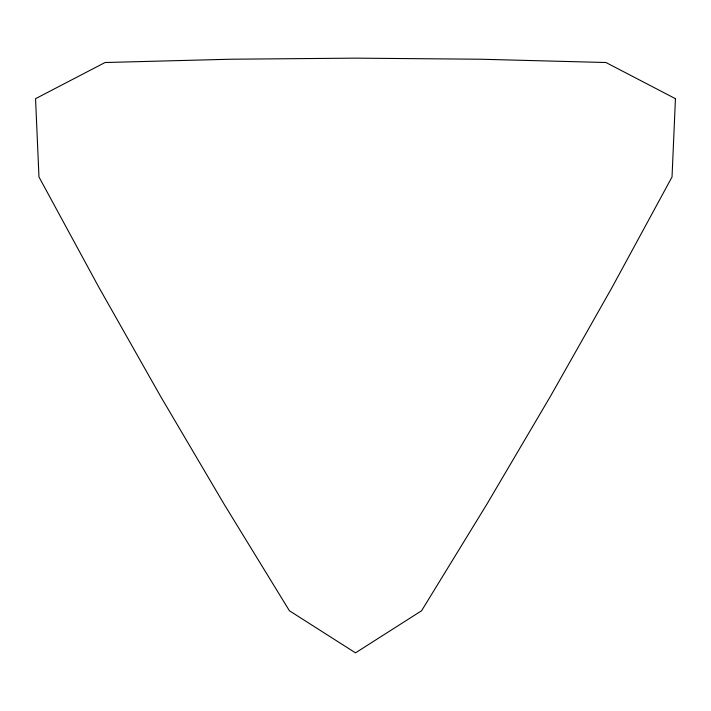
<?xml version="1.0" encoding="UTF-8"?>
<svg xmlns="http://www.w3.org/2000/svg" width="711" height="711" viewBox="0 0 711 711"><rect width="100%" height="100%" fill="white"/><g stroke="black" fill="none" stroke-linecap="round" stroke-linejoin="round"><path stroke-width="1.07" d="M675.45 98.687L672.028 176.968L612.278 287.031L550.59 396.054L487.017 503.975L421.579 610.758L355.5 652.858L289.421 610.758L223.983 503.975L160.41 396.054L98.722 287.031L38.972 176.968L35.55 98.687L105.05 62.515L230.248 59.235L355.5 58.142L480.752 59.235L605.95 62.515L675.45 98.687"/></g></svg>
